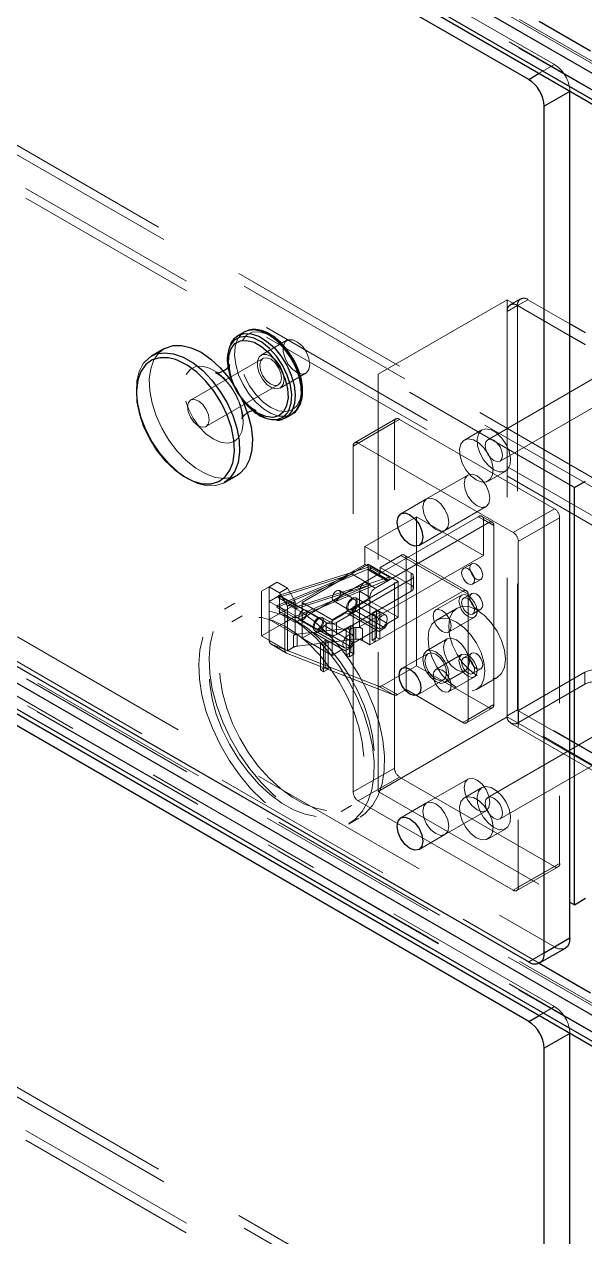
# Model space of a CAD drawing. Header units: millimetres. Extents: x 108 to 5832, y 144 to 4056.
# Drawn here: x 4961 to 5037.8, y 2734.7 to 2900.8 of the extents above; entities that cross this region are included whole.
import ezdxf

# ---------------------------------------------------------------- set-up
doc = ezdxf.new("R2010")
doc.units = ezdxf.units.MM
doc.header["$LTSCALE"] = 20
doc.linetypes.add('HIDDEN', pattern=[1.905, 1.27, -0.635])

msp = doc.modelspace()

# ---------------------------------------------------------------- linework, layer by layer
at = {"color": 7, "linetype": 'Continuous', "lineweight": 25}
for p, q in [((4300.95, 3320.01), (5213.12, 2793.43)), ((4300.95, 3316.42), (5213.12, 2789.83)), ((4301.33, 3315.59), (5213.5, 2789.01)), ((4300.95, 3190.99), (5213.12, 2664.41)), ((4300.95, 3187.4), (5213.12, 2660.82)), ((4301.33, 3186.58), (5213.5, 2659.99)), ((5030.09, 2893.21), (4857.55, 2992.81)), ((5035.74, 2891.58), (5032.21, 2889.54)), ((5035.74, 2775.63), (5035.74, 2891.58)), ((5032.21, 2773.59), (5032.21, 2889.54)), ((4857.55, 2871.96), (5030.09, 2772.36)), ((5030.09, 2764.2), (4857.55, 2863.8)), ((5037.87, 2858.5), (5035.74, 2859.73)), ((4991.13, 2858.62), (4990.27, 2858.13)), ((5037.87, 2856.87), (5035.74, 2858.09)), ((4980.19, 2856.35), (4978.42, 2855.32)), ((4996.77, 2846.87), (4996.59, 2846.78)), ((4996.77, 2846.87), (4997.63, 2847.36)), ((4988.42, 2838), (4990.19, 2839.02)), ((5036.35, 2837.34), (5037.87, 2838.21)), ((5036.35, 2837.34), (5035.74, 2837.68)), ((5036.35, 2780.18), (5036.35, 2837.34)), ((5035.74, 2780.53), (5036.35, 2780.18)), ((5036.35, 2780.18), (5037.87, 2781.06)), ((5032.21, 2773.59), (5035.74, 2775.63)), ((5031.59, 2772.21), (5035.12, 2774.25)), ((5035.74, 2762.56), (5032.21, 2760.52)), ((5035.74, 2646.61), (5035.74, 2762.56)), ((5032.21, 2644.57), (5032.21, 2760.52))]:
    msp.add_line(p, q, dxfattribs=at)
at = {"color": 1, "linetype": 'HIDDEN', "lineweight": 18}
for p, q in [((5214.25, 2794.08), (4302.79, 3320.25)), ((4302.93, 3320.5), (5214.4, 2794.32)), ((4302.79, 3316.66), (5214.25, 2790.49)), ((4302.83, 3316.57), (5214.3, 2790.39)), ((5214.4, 2790.4), (4302.93, 3316.58)), ((5214.4, 2789.1), (4302.23, 3315.68)), ((4363.46, 3228.55), (5280.16, 2699.35)), ((4364.17, 3226.84), (5280.16, 2698.05)), ((5280.16, 2692.82), (4363.46, 3222.02)), ((5280.16, 2694.13), (4364.17, 3222.92)), ((5214.25, 2665.06), (4302.79, 3191.24)), ((4302.93, 3191.48), (5214.4, 2665.31)), ((4302.79, 3187.65), (5214.25, 2661.47)), ((4302.83, 3187.56), (5214.3, 2661.38)), ((5214.4, 2661.39), (4302.93, 3187.57)), ((5214.4, 2660.08), (4302.23, 3186.67)), ((4363.46, 3099.54), (5280.16, 2570.34)), ((4364.17, 3097.82), (5280.16, 2569.03)), ((5280.16, 2565.11), (4364.17, 3093.9)), ((5280.16, 2563.81), (4363.46, 3093)), ((5033.62, 2895.25), (4861.09, 2994.85)), ((5031.54, 2894.05), (5033.62, 2895.25)), ((4856.11, 2873.45), (5031.53, 2772.18)), ((4861.09, 2874), (5033.62, 2774.4)), ((5033.62, 2766.24), (4861.09, 2865.84)), ((5009.48, 2852.85), (5027.15, 2863.05)), ((5035.74, 2858.09), (5027.15, 2863.05)), ((5027.15, 2863.05), (5027.15, 2805.9)), ((5028.98, 2863.15), (5027.57, 2862.34)), ((5029.98, 2863.05), (5028.57, 2862.24)), ((5035.74, 2859.73), (5029.98, 2863.05)), ((5027.15, 2861.42), (5028.57, 2862.24)), ((5027.15, 2861.42), (5027.15, 2806.06)), ((5035.74, 2858.09), (5028.57, 2862.24)), ((5028.57, 2862.24), (5028.57, 2806.88)), ((4996.97, 2857.49), (4993.43, 2855.45)), ((4993.68, 2855.01), (4983.78, 2849.3)), ((4985.88, 2845.66), (4995.78, 2851.38)), ((4996.03, 2850.94), (4999.57, 2852.99)), ((5009.48, 2852.85), (5009.48, 2795.69)), ((5035.74, 2837.68), (5009.48, 2852.85)), ((5039.74, 2852.69), (5024.47, 2843.87)), ((5026.16, 2840.93), (5041.44, 2849.74)), ((5011.91, 2846.71), (5006.25, 2843.45)), ((5012.41, 2846.66), (5006.75, 2843.4)), ((5012.41, 2846.66), (5033.62, 2834.42)), ((5006.05, 2842.99), (5011.7, 2846.26)), ((5011.7, 2798.9), (5011.7, 2846.26)), ((5023.69, 2845.21), (5021.29, 2843.82)), ((5006.75, 2843.4), (5027.97, 2831.15)), ((5006.05, 2795.63), (5006.05, 2842.99)), ((5021.77, 2839.03), (5016.11, 2835.77)), ((5024.54, 2838.2), (5026.94, 2839.58)), ((5016.11, 2835.77), (5012.57, 2833.72)), ((5014.71, 2833.32), (5007.64, 2829.24)), ((5023.19, 2833.32), (5007.64, 2824.34)), ((5014.71, 2833.32), (5023.9, 2828.02)), ((5014.71, 2833.32), (5014.71, 2812.91)), ((5018.61, 2831.44), (5024.27, 2834.7)), ((5024.61, 2832.51), (5023.19, 2833.32)), ((5025.11, 2832.56), (5023.69, 2833.37)), ((5027.97, 2831.15), (5033.62, 2834.42)), ((5034.33, 2833.19), (5028.67, 2829.93)), ((5034.33, 2833.19), (5034.33, 2785.83)), ((5009.05, 2823.53), (5024.61, 2832.51)), ((5015.07, 2829.39), (5018.61, 2831.44)), ((5023.9, 2832.92), (5025.32, 2832.1)), ((5023.9, 2828.02), (5023.9, 2832.92)), ((5025.32, 2832.1), (5025.32, 2807.6)), ((5028.67, 2829.93), (5028.67, 2782.57)), ((5014, 2825.57), (5007.64, 2829.24)), ((5007.64, 2826.79), (5007.64, 2829.24)), ((4995.83, 2822.51), (5008.42, 2826.51)), ((5007.64, 2826.79), (4995.97, 2820.06)), ((4999.05, 2821.59), (5008.1, 2826.81)), ((5023.9, 2828.02), (5006.93, 2818.22)), ((5009.76, 2825.57), (5007.64, 2826.79)), ((5008.1, 2826.81), (5012.2, 2824.45)), ((5008.1, 2826.81), (5008.1, 2821.91)), ((5008.42, 2826.51), (5010.96, 2825.04)), ((5008.42, 2826.51), (5008.42, 2826.1)), ((5012.59, 2828.02), (5009.76, 2826.38)), ((5012.59, 2828.02), (5021.07, 2823.12)), ((5021.57, 2823.17), (5013.09, 2828.07)), ((5013.29, 2809.64), (5013.29, 2827.61)), ((5021.78, 2822.71), (5013.29, 2827.61)), ((5022.29, 2826.89), (5021.15, 2826.24)), ((5008.2, 2826.17), (4995.61, 2820.91)), ((4995.64, 2821.17), (5005.9, 2825.46)), ((5005.9, 2825.46), (4995.78, 2822.24)), ((5009.76, 2825.57), (4998.09, 2818.83)), ((4998.37, 2821.04), (5010.96, 2825.04)), ((5008.44, 2823.99), (5005.9, 2825.46)), ((5008.2, 2825.98), (5008.2, 2826.17)), ((5008.2, 2826.17), (5010.75, 2824.7)), ((5008.42, 2826.1), (5008.2, 2825.98)), ((5008.2, 2825.98), (5010.75, 2824.51)), ((5008.42, 2826.1), (5010.96, 2824.63)), ((5009.76, 2825.57), (5009.76, 2826.38)), ((5014, 2823.93), (5009.76, 2826.38)), ((5010.96, 2825.04), (5010.96, 2824.63)), ((5014, 2823.93), (5014, 2825.57)), ((5014.29, 2823.53), (5014.29, 2825.16)), ((4994.56, 2823.73), (4993.5, 2823.12)), ((4993.5, 2823.12), (4994.56, 2823.73)), ((4993.5, 2823.12), (4993.5, 2817)), ((4995.62, 2824.34), (4994.56, 2823.73)), ((4994.56, 2823.73), (4995.62, 2824.34)), ((4994.56, 2823.73), (4995.97, 2822.92)), ((4994.56, 2823.73), (4994.56, 2819.24)), ((4997.03, 2823.53), (4995.62, 2824.34)), ((4995.97, 2822.92), (4997.03, 2823.53)), ((4997.03, 2823.53), (4998.09, 2821.69)), ((5010.75, 2824.7), (4998.15, 2819.44)), ((4998.18, 2819.7), (5008.44, 2823.99)), ((5008.44, 2823.99), (4998.33, 2820.77)), ((5003.15, 2819.22), (5012.2, 2824.45)), ((5003.75, 2818.83), (5014, 2824.75)), ((5003.75, 2817.2), (5014, 2823.12)), ((5006.27, 2821.97), (5004.15, 2823.2)), ((5008.34, 2822.3), (5006.93, 2823.12)), ((5006.93, 2818.22), (5006.93, 2823.12)), ((5007.64, 2824.34), (5009.05, 2823.53)), ((5021.07, 2823.12), (5008.34, 2815.77)), ((5010.75, 2824.51), (5010.75, 2824.7)), ((5010.96, 2824.63), (5010.75, 2824.51)), ((5012.2, 2824.45), (5012.2, 2819.55)), ((5014, 2824.75), (5014, 2823.12)), ((5022.4, 2824.08), (5023.54, 2824.73)), ((4989.82, 2821.48), (4988.41, 2820.66)), ((4995.97, 2822.51), (4994.56, 2821.69)), ((4996.68, 2820.47), (4994.56, 2821.69)), ((4995.78, 2822.24), (4995.83, 2822.51)), ((4995.78, 2822.24), (4998.33, 2820.77)), ((4995.83, 2822.51), (4998.37, 2821.04)), ((4997.03, 2821.08), (4995.97, 2822.92)), ((4995.97, 2822.51), (5002.33, 2818.83)), ((4995.97, 2820.06), (4995.97, 2822.51)), ((4998.09, 2821.69), (4997.03, 2821.08)), ((4998.09, 2821.69), (4998.09, 2817.2)), ((4999.05, 2821.59), (5003.15, 2819.22)), ((4999.05, 2816.69), (4999.05, 2821.59)), ((5003.35, 2821.81), (5005.47, 2820.59)), ((5010.5, 2819.82), (5006.39, 2822.19)), ((5008.1, 2821.91), (5006.65, 2821.08)), ((5008.1, 2821.91), (5012.2, 2819.55)), ((5008.34, 2815.77), (5008.34, 2822.3)), ((5020.9, 2822.59), (5017.37, 2820.55)), ((5022.29, 2822.81), (5021.15, 2822.16)), ((5021.78, 2805.56), (5021.78, 2822.71)), ((4994.56, 2819.24), (4996.68, 2820.47)), ((4995.61, 2820.91), (4995.64, 2821.17)), ((4995.61, 2820.91), (4998.15, 2819.44)), ((4995.64, 2821.17), (4998.18, 2819.7)), ((4995.97, 2820.06), (4998.09, 2818.83)), ((4996.68, 2820.47), (4996.68, 2818.83)), ((4997.03, 2821.08), (4997.03, 2814.95)), ((4998.33, 2820.77), (4998.37, 2821.04)), ((5001.67, 2819.32), (4999.55, 2820.54)), ((5005.09, 2820.18), (5002.05, 2818.42)), ((5009.19, 2817.81), (5005.09, 2820.18)), ((5005.45, 2819.97), (5005.09, 2820.18)), ((5005.34, 2820.37), (5009.45, 2818)), ((5006.29, 2820.46), (5005.45, 2819.97)), ((5009.55, 2817.61), (5005.45, 2819.97)), ((5006.65, 2821.08), (5006.29, 2820.46)), ((5010.4, 2818.1), (5006.29, 2820.46)), ((5010.75, 2818.71), (5006.65, 2821.08)), ((5008.63, 2820.1), (5009.26, 2820.46)), ((5008.63, 2816.42), (5008.63, 2820.1)), ((5008.63, 2820.1), (5009.05, 2819.85)), ((5009.05, 2819.85), (5009.69, 2820.22)), ((5009.05, 2816.18), (5009.05, 2819.85)), ((5009.26, 2820.46), (5009.26, 2816.79)), ((5009.26, 2820.46), (5009.69, 2820.22)), ((5009.69, 2820.22), (5009.69, 2816.55)), ((5020.27, 2820.81), (5017.44, 2819.17)), ((5022.4, 2819.99), (5023.54, 2820.65)), ((4990.82, 2819.75), (4989.41, 2818.93)), ((4996.68, 2818.83), (4993.5, 2817)), ((4998.09, 2817.2), (4994.56, 2819.24)), ((4994.56, 2819.24), (4994.56, 2816.35)), ((4998.09, 2819.65), (4996.68, 2818.83)), ((4996.68, 2815.13), (4996.68, 2818.83)), ((4998.09, 2819.65), (5002.33, 2817.2)), ((4998.15, 2819.44), (4998.18, 2819.7)), ((4998.39, 2817.23), (5006.41, 2818.16)), ((4998.75, 2819.16), (5000.87, 2817.93)), ((5002.05, 2818.42), (5001.7, 2817.81)), ((5005.9, 2817.17), (5001.8, 2819.54)), ((5006.15, 2816.06), (5002.05, 2818.42)), ((5002.33, 2818.83), (5002.33, 2817.2)), ((5003.15, 2814.32), (5003.15, 2819.22)), ((5003.75, 2817.2), (5003.75, 2818.83)), ((5005.09, 2818.06), (5005.73, 2818.42)), ((5005.52, 2817.81), (5006.15, 2818.18)), ((5005.73, 2818.42), (5005.73, 2814.75)), ((5005.73, 2818.42), (5006.15, 2818.18)), ((5006.15, 2818.18), (5006.15, 2814.5)), ((5006.41, 2816.53), (5006.41, 2818.16)), ((5006.93, 2818.22), (5007.31, 2818)), ((5010.75, 2818.71), (5010.4, 2818.1)), ((5012.2, 2819.55), (5010.75, 2818.71)), ((5019.12, 2817.52), (5022.65, 2819.56)), ((4993.5, 2817), (4997.03, 2814.95)), ((4997.88, 2817.08), (4998.09, 2817.2)), ((4997.88, 2815.44), (4997.88, 2817.08)), ((4998.39, 2817.23), (4998.39, 2815.6)), ((5006.41, 2816.53), (4998.39, 2815.6)), ((5000.5, 2817.53), (4999.05, 2816.69)), ((4999.05, 2816.69), (5003.15, 2814.32)), ((5004.6, 2815.16), (5000.5, 2817.53)), ((5000.85, 2817.32), (5000.5, 2817.53)), ((5000.75, 2817.72), (5004.85, 2815.35)), ((5001.7, 2817.81), (5000.85, 2817.32)), ((5004.95, 2814.95), (5000.85, 2817.32)), ((5005.8, 2815.44), (5001.7, 2817.81)), ((5005.09, 2814.38), (5005.09, 2818.06)), ((5005.09, 2818.06), (5005.52, 2817.81)), ((5005.52, 2814.14), (5005.52, 2817.81)), ((5009.19, 2817.81), (5006.15, 2816.06)), ((5007.31, 2818), (5007.31, 2816.37)), ((5009.26, 2816.79), (5008.63, 2816.42)), ((5009.69, 2816.55), (5009.05, 2816.18)), ((5009.55, 2817.61), (5009.19, 2817.81)), ((5009.26, 2816.79), (5009.69, 2816.55)), ((5010.4, 2818.1), (5009.55, 2817.61)), ((5018.94, 2816.58), (5016.11, 2814.94)), ((4994.56, 2816.35), (4996.68, 2815.13)), ((4994.76, 2815.9), (4996.88, 2814.67)), ((4996.93, 2814.65), (4994.81, 2815.88)), ((5009.53, 2810.11), (4994.81, 2815.88)), ((4997.88, 2815.44), (4997.03, 2814.95)), ((5001.56, 2816.01), (5002.19, 2816.38)), ((5001.56, 2812.34), (5001.56, 2816.01)), ((5001.56, 2816.01), (5001.98, 2815.77)), ((5001.98, 2815.77), (5002.62, 2816.14)), ((5001.98, 2812.1), (5001.98, 2815.77)), ((5002.19, 2816.38), (5002.19, 2812.71)), ((5002.19, 2816.38), (5002.62, 2816.14)), ((5002.62, 2816.14), (5002.62, 2812.46)), ((5004.6, 2815.16), (5003.15, 2814.32)), ((5004.95, 2814.95), (5004.6, 2815.16)), ((5005.8, 2815.44), (5004.95, 2814.95)), ((5006.15, 2816.06), (5005.8, 2815.44)), ((5008.34, 2815.77), (5007.31, 2816.37)), ((5008.63, 2816.42), (5009.05, 2816.18)), ((5011.65, 2808.89), (4996.93, 2814.65)), ((5005.73, 2814.75), (5005.09, 2814.38)), ((5005.09, 2814.38), (5005.52, 2814.14)), ((5006.15, 2814.5), (5005.52, 2814.14)), ((5005.73, 2814.75), (5006.15, 2814.5)), ((5016.31, 2814.6), (5012.77, 2812.56)), ((5020.9, 2814.43), (5017.37, 2812.39)), ((5022.29, 2814.65), (5021.15, 2813.99)), ((5002.19, 2812.71), (5001.56, 2812.34)), ((5001.56, 2812.34), (5001.98, 2812.1)), ((5002.62, 2812.46), (5001.98, 2812.1)), ((5002.19, 2812.71), (5002.62, 2812.46)), ((5014.71, 2812.91), (5009.98, 2810.18)), ((5014.71, 2812.91), (5024.61, 2807.2)), ((5018.61, 2810.61), (5021.44, 2812.25)), ((5022.4, 2811.83), (5023.54, 2812.48)), ((5028.71, 2806.79), (5037.76, 2812.02)), ((5037.76, 2812.02), (5037.76, 2810.39)), ((5009.53, 2810.11), (5011.65, 2808.89)), ((5012.1, 2808.96), (5009.98, 2810.18)), ((5014.87, 2808.92), (5018.41, 2810.96)), ((5019.12, 2809.35), (5022.65, 2811.4)), ((5022.94, 2809.65), (5025.77, 2811.28)), ((5028.71, 2805.16), (5037.76, 2810.39)), ((5012.1, 2808.96), (5013.29, 2809.64)), ((5013.29, 2809.64), (5021.07, 2805.15)), ((5024.61, 2807.2), (5021.07, 2805.15)), ((5021.57, 2805.1), (5025.11, 2807.15)), ((5021.78, 2805.56), (5025.32, 2807.6)), ((5028.57, 2806.88), (5027.15, 2806.06)), ((5055.44, 2791.36), (5028.57, 2806.88)), ((5028.61, 2806.78), (5055.48, 2791.27)), ((5055.58, 2791.28), (5028.71, 2806.79)), ((5028.71, 2805.16), (5028.71, 2806.79)), ((5009.48, 2795.69), (5027.15, 2805.9)), ((5054.02, 2790.55), (5027.15, 2806.06)), ((5027.15, 2805.9), (5054.02, 2790.38)), ((5027.61, 2805.05), (5054.48, 2789.54)), ((5055.58, 2789.65), (5028.71, 2805.16)), ((5039.74, 2803.69), (5024.47, 2794.88)), ((5026.16, 2791.93), (5041.44, 2800.75)), ((5011.7, 2798.9), (5006.05, 2795.63)), ((5006.75, 2794.41), (5012.41, 2797.67)), ((5033.62, 2785.42), (5012.41, 2797.67)), ((5021.77, 2797.39), (5016.11, 2794.12)), ((5009.48, 2795.69), (5035.74, 2780.53)), ((5023.69, 2796.22), (5021.29, 2794.83)), ((5004.41, 2792.95), (5005.82, 2793.77)), ((5027.97, 2782.16), (5006.75, 2794.41)), ((5016.11, 2794.12), (5012.57, 2792.08)), ((5005.41, 2791.22), (5006.82, 2792.03)), ((5018.61, 2789.79), (5024.27, 2793.06)), ((5024.54, 2789.2), (5026.94, 2790.59)), ((5015.07, 2787.75), (5018.61, 2789.79)), ((5033.62, 2785.42), (5027.97, 2782.16)), ((5028.47, 2782.11), (5034.12, 2785.38)), ((5028.67, 2782.57), (5034.33, 2785.83)), ((5033.62, 2774.4), (5030.09, 2772.36)), ((5031.54, 2765.03), (5033.62, 2766.24))]:
    msp.add_line(p, q, dxfattribs=at)
at = {"color": 8, "linetype": 'Continuous', "lineweight": 25}
for p, q in [((5031.53, 2901.2), (5038.55, 2897.15)), ((5030.09, 2893.21), (5031.54, 2894.05)), ((4989.17, 2839.7), (4989.55, 2840.68)), ((5031.53, 2772.18), (5038.55, 2768.13)), ((5030.09, 2764.2), (5031.54, 2765.03))]:
    msp.add_line(p, q, dxfattribs=at)
at = {"color": 8, "linetype": 'Continuous', "lineweight": 25, "flags": 128}
for points in [[(4997.23, 2847.87), (4997.56, 2848.86), (4997.63, 2850.04), (4997.45, 2851.36), (4997.02, 2852.73), (4996.37, 2854.08), (4995.53, 2855.33), (4994.56, 2856.4), (4993.52, 2857.24), (4992.45, 2857.79), (4991.43, 2858.02), (4990.52, 2857.92), (4989.76, 2857.49), (4989.2, 2856.77), (4989.17, 2856.7)], [(4990.27, 2858.13), (4991.09, 2858.4), (4992.05, 2858.37), (4993.1, 2858.03), (4994.16, 2857.38), (4995.2, 2856.48), (4996.14, 2855.35), (4996.94, 2854.08), (4997.56, 2852.71), (4997.96, 2851.34), (4998.12, 2850.03), (4998.03, 2848.85), (4997.7, 2847.87)], [(4997.7, 2847.41), (4998.3, 2847.97), (4998.75, 2848.83), (4998.96, 2849.91), (4998.92, 2851.17), (4998.64, 2852.52), (4998.13, 2853.9), (4997.41, 2855.22), (4996.54, 2856.43), (4995.54, 2857.45), (4994.49, 2858.24), (4993.42, 2858.73), (4992.41, 2858.92), (4991.51, 2858.79), (4991.13, 2858.62)], [(4989.31, 2856.33), (4989.85, 2857.03), (4990.59, 2857.42), (4991.49, 2857.48), (4992.48, 2857.22), (4993.5, 2856.63), (4994.5, 2855.77), (4995.41, 2854.69), (4996.16, 2853.45), (4996.72, 2852.14), (4997.04, 2850.82), (4997.12, 2849.6), (4996.93, 2848.54), (4996.51, 2847.71), (4995.86, 2847.16), (4995.03, 2846.93), (4994.08, 2847.03), (4993.07, 2847.46), (4992.67, 2847.71)], [(4981.71, 2854.84), (4980.73, 2855.08), (4979.55, 2855.1), (4978.5, 2854.79), (4977.63, 2854.15), (4976.96, 2853.22), (4976.53, 2852.03), (4976.35, 2850.63), (4976.43, 2849.07), (4976.77, 2847.4), (4977.34, 2845.7), (4978.14, 2844.03), (4979.12, 2842.45), (4980.26, 2841.03), (4981.51, 2839.82), (4982.81, 2838.86), (4984.13, 2838.19), (4985.4, 2837.84), (4986.58, 2837.82), (4987.63, 2838.14), (4988.51, 2838.77), (4989.17, 2839.7)], [(4997.7, 2847.87), (4997.14, 2847.14), (4996.77, 2846.87)]]:
    msp.add_lwpolyline(points, dxfattribs=at)
at = {"color": 7, "linetype": 'Continuous', "lineweight": 25, "flags": 128}
for points in [[(4989.98, 2857.93), (4990.25, 2858.12), (4990.27, 2858.13)], [(4980.19, 2856.35), (4980.32, 2856.42), (4981.38, 2856.76), (4982.57, 2856.78), (4983.86, 2856.47), (4985.2, 2855.84), (4986.54, 2854.92), (4987.83, 2853.73), (4989.02, 2852.33), (4990.08, 2850.76), (4990.96, 2849.08), (4991.63, 2847.34), (4992.06, 2845.62), (4992.25, 2843.98), (4992.18, 2842.47), (4991.86, 2841.14), (4991.3, 2840.06), (4990.52, 2839.25), (4990.19, 2839.02)], [(4978.42, 2855.32), (4979.06, 2855.61), (4980.19, 2855.79), (4981.44, 2855.65), (4982.76, 2855.17), (4984.11, 2854.39), (4985.43, 2853.34), (4986.67, 2852.04), (4987.8, 2850.54), (4988.77, 2848.91), (4989.55, 2847.19), (4990.11, 2845.46), (4990.42, 2843.77), (4990.48, 2842.18), (4990.29, 2840.76), (4989.84, 2839.55)], [(4989.55, 2840.68), (4989.6, 2840.89), (4989.78, 2842.29), (4989.7, 2843.85), (4989.36, 2845.52), (4988.79, 2847.22), (4987.99, 2848.89), (4987.01, 2850.47), (4985.87, 2851.89), (4984.62, 2853.11), (4983.32, 2854.06), (4982.01, 2854.73), (4981.71, 2854.84)], [(4997.63, 2847.36), (4997.65, 2847.37), (4997.7, 2847.41)], [(4989.84, 2839.55), (4989.17, 2838.59), (4988.42, 2838)], [(5012.06, 2832.58), (5012.19, 2833.28), (5012.57, 2833.72), (5013.15, 2833.84), (5013.82, 2833.6), (5014.5, 2833.05), (5015.07, 2832.28), (5015.46, 2831.4), (5015.59, 2830.54), (5015.46, 2829.84), (5015.07, 2829.39), (5014.5, 2829.28), (5013.82, 2829.52), (5013.15, 2830.06), (5012.57, 2830.84), (5012.19, 2831.72), (5012.06, 2832.58)], [(5012.34, 2811.59), (5012.45, 2812.19), (5012.77, 2812.56), (5013.26, 2812.65), (5013.82, 2812.45), (5014.39, 2811.99), (5014.87, 2811.34), (5015.2, 2810.6), (5015.31, 2809.88), (5015.2, 2809.29), (5014.87, 2808.92), (5014.39, 2808.83), (5013.82, 2809.02), (5013.26, 2809.48), (5012.77, 2810.13), (5012.45, 2810.87), (5012.34, 2811.59)], [(5012.06, 2790.94), (5012.19, 2791.64), (5012.57, 2792.08), (5013.15, 2792.19), (5013.82, 2791.96), (5014.5, 2791.41), (5015.07, 2790.64), (5015.46, 2789.75), (5015.59, 2788.9), (5015.46, 2788.19), (5015.07, 2787.75), (5014.5, 2787.64), (5013.82, 2787.87), (5013.15, 2788.42), (5012.57, 2789.19), (5012.19, 2790.08), (5012.06, 2790.94)], [(5035.74, 2775.63), (5035.7, 2775.17), (5035.58, 2774.78), (5035.39, 2774.47), (5035.12, 2774.25), (5035.12, 2774.25)]]:
    msp.add_lwpolyline(points, dxfattribs=at)
at = {"color": 1, "linetype": 'HIDDEN', "lineweight": 18, "flags": 128}
for points in [[(4991.13, 2858.62), (4990.76, 2858.35), (4990.2, 2857.62)], [(4990.88, 2857.47), (4991.44, 2858.19), (4992.21, 2858.59), (4993.13, 2858.66), (4994.16, 2858.38), (4995.23, 2857.78), (4996.26, 2856.89), (4997.19, 2855.76), (4997.98, 2854.48), (4998.55, 2853.12), (4998.89, 2851.76), (4998.97, 2850.49), (4998.78, 2849.39), (4998.34, 2848.53), (4997.67, 2847.96), (4996.81, 2847.72), (4995.83, 2847.83), (4994.77, 2848.27), (4993.72, 2849.03), (4992.72, 2850.04), (4991.86, 2851.25), (4991.17, 2852.59), (4990.71, 2853.96), (4990.5, 2855.29), (4990.56, 2856.48), (4990.88, 2857.47)], [(4978.76, 2854.8), (4979.44, 2855.76), (4980.19, 2856.35)], [(4990.2, 2857.62), (4989.87, 2856.64), (4989.79, 2855.46), (4989.95, 2854.15), (4990.35, 2852.77), (4990.96, 2851.41), (4991.76, 2850.14), (4992.71, 2849.01), (4993.74, 2848.11), (4994.81, 2847.46), (4995.85, 2847.11), (4996.81, 2847.08), (4997.63, 2847.36)], [(5000.11, 2854.18), (4999.98, 2855.01), (4999.63, 2855.88), (4999.09, 2856.66), (4998.44, 2857.25), (4997.77, 2857.57), (4997.16, 2857.57), (4996.71, 2857.26), (4996.46, 2856.67), (4996.46, 2855.89), (4996.71, 2855.02), (4997.16, 2854.18), (4997.77, 2853.49), (4998.44, 2853.02), (4999.09, 2852.86), (4999.63, 2853.02), (4999.98, 2853.48), (5000.11, 2854.18)], [(4988.42, 2838), (4988.29, 2837.93), (4987.23, 2837.59), (4986.03, 2837.57), (4984.74, 2837.88), (4983.4, 2838.51), (4982.07, 2839.43), (4980.78, 2840.62), (4979.58, 2842.02), (4978.53, 2843.59), (4977.65, 2845.27), (4976.98, 2847.01), (4976.54, 2848.73), (4976.36, 2850.37), (4976.42, 2851.88), (4976.74, 2853.21), (4977.3, 2854.29), (4978.09, 2855.1), (4978.42, 2855.32)], [(4990.19, 2839.02), (4989.55, 2838.74), (4988.41, 2838.56), (4987.16, 2838.7), (4985.84, 2839.18), (4984.5, 2839.96), (4983.18, 2841.01), (4981.93, 2842.31), (4980.8, 2843.81), (4979.83, 2845.44), (4979.06, 2847.16), (4978.5, 2848.89), (4978.19, 2850.58), (4978.12, 2852.17), (4978.32, 2853.59), (4978.76, 2854.8)], [(4996.57, 2852.13), (4996.45, 2852.97), (4996.09, 2853.84), (4995.55, 2854.62), (4994.9, 2855.21), (4994.23, 2855.53), (4993.62, 2855.53), (4993.17, 2855.22), (4992.93, 2854.63), (4992.93, 2853.85), (4993.17, 2852.98), (4993.62, 2852.14), (4994.23, 2851.44), (4994.9, 2850.98), (4995.55, 2850.82), (4996.09, 2850.98), (4996.45, 2851.44), (4996.57, 2852.13)], [(4993.38, 2854.69), (4993.72, 2855.04), (4994.22, 2855.1), (4994.79, 2854.88), (4995.35, 2854.4), (4995.82, 2853.73), (4996.13, 2852.99), (4996.22, 2852.27), (4996.08, 2851.7), (4995.74, 2851.36), (4995.25, 2851.29), (4994.68, 2851.51), (4994.11, 2852), (4993.64, 2852.66), (4993.34, 2853.4), (4993.25, 2854.12), (4993.38, 2854.69)], [(4983.18, 2852.8), (4983.73, 2853.49), (4984.47, 2853.88), (4985.36, 2853.95), (4986.35, 2853.68), (4987.38, 2853.1), (4988.38, 2852.24), (4989.28, 2851.16), (4990.04, 2849.92), (4990.59, 2848.6), (4990.92, 2847.29), (4990.99, 2846.06), (4990.81, 2845), (4990.38, 2844.17), (4989.74, 2843.63), (4988.91, 2843.4), (4987.96, 2843.5), (4986.94, 2843.93), (4985.92, 2844.65), (4984.97, 2845.63), (4984.13, 2846.8), (4983.47, 2848.09), (4983.02, 2849.42), (4982.82, 2850.69), (4982.88, 2851.85), (4983.18, 2852.8)], [(4989.21, 2852.7), (4989.15, 2852.95), (4988.96, 2854.01)], [(4983.48, 2848.98), (4983.82, 2849.32), (4984.32, 2849.39), (4984.89, 2849.16), (4985.45, 2848.68), (4985.92, 2848.02), (4986.23, 2847.27), (4986.32, 2846.56), (4986.18, 2845.99), (4985.84, 2845.64), (4985.35, 2845.58), (4984.78, 2845.8), (4984.21, 2846.28), (4983.74, 2846.94), (4983.44, 2847.69), (4983.35, 2848.4), (4983.48, 2848.98)], [(4992.67, 2847.71), (4992.05, 2848.19), (4991.79, 2848.42)], [(5025.32, 2839.74), (5026.06, 2839.46), (5026.73, 2839.49), (5027.24, 2839.84), (5027.54, 2840.46), (5027.61, 2841.29), (5027.42, 2842.25), (5027.01, 2843.22), (5026.41, 2844.1), (5025.69, 2844.8), (5024.94, 2845.23), (5024.22, 2845.36), (5023.62, 2845.17), (5023.21, 2844.68), (5023.02, 2843.94), (5023.09, 2843.03), (5023.39, 2842.06), (5023.9, 2841.12), (5024.57, 2840.32), (5025.32, 2839.74)], [(5022.91, 2838.36), (5023.66, 2838.07), (5024.32, 2838.1), (5024.83, 2838.45), (5025.14, 2839.07), (5025.2, 2839.91), (5025.02, 2840.86), (5024.6, 2841.83), (5024, 2842.71), (5023.29, 2843.41), (5022.53, 2843.85), (5021.82, 2843.98), (5021.22, 2843.78), (5020.81, 2843.29), (5020.62, 2842.55), (5020.68, 2841.64), (5020.99, 2840.67), (5021.5, 2839.73), (5022.16, 2838.93), (5022.91, 2838.36)], [(5025.32, 2841.01), (5025.78, 2840.85), (5026.16, 2840.93), (5026.43, 2841.23), (5026.52, 2841.7), (5026.43, 2842.29), (5026.16, 2842.89), (5025.78, 2843.41), (5025.32, 2843.79), (5024.85, 2843.95), (5024.47, 2843.87), (5024.2, 2843.57), (5024.11, 2843.09), (5024.2, 2842.51), (5024.47, 2841.91), (5024.85, 2841.38), (5025.32, 2841.01)], [(5023.02, 2834.82), (5022.34, 2835.37), (5021.77, 2836.14), (5021.38, 2837.03), (5021.25, 2837.89), (5021.38, 2838.59), (5021.77, 2839.03), (5022.34, 2839.14), (5023.02, 2838.91), (5023.69, 2838.36), (5024.27, 2837.59), (5024.65, 2836.7), (5024.78, 2835.85), (5024.65, 2835.14), (5024.27, 2834.7), (5023.69, 2834.59), (5023.02, 2834.82)], [(5017.36, 2831.56), (5016.68, 2832.1), (5016.11, 2832.88), (5015.73, 2833.76), (5015.59, 2834.62), (5015.73, 2835.32), (5016.11, 2835.77), (5016.68, 2835.88), (5017.36, 2835.64), (5018.04, 2835.1), (5018.61, 2834.32), (5018.99, 2833.44), (5019.13, 2832.58), (5018.99, 2831.88), (5018.61, 2831.44), (5018.04, 2831.32), (5017.36, 2831.56)], [(5015.59, 2834.62), (5015.73, 2835.32), (5016.11, 2835.77), (5016.68, 2835.88), (5017.36, 2835.64), (5018.04, 2835.1), (5018.61, 2834.32), (5018.99, 2833.44), (5019.13, 2832.58), (5018.99, 2831.88), (5018.61, 2831.44), (5018.04, 2831.32), (5017.36, 2831.56), (5016.68, 2832.1), (5016.11, 2832.88), (5015.73, 2833.76), (5015.59, 2834.62)], [(5023.79, 2825.3), (5023.73, 2825.73), (5023.54, 2826.17), (5023.25, 2826.56), (5022.91, 2826.83), (5022.57, 2826.95), (5022.29, 2826.89), (5022.09, 2826.67), (5022.03, 2826.32), (5022.09, 2825.89), (5022.29, 2825.45), (5022.57, 2825.06), (5022.91, 2824.79), (5023.25, 2824.67), (5023.54, 2824.73), (5023.73, 2824.95), (5023.79, 2825.3)], [(5022.66, 2824.65), (5022.6, 2825.08), (5022.4, 2825.52), (5022.12, 2825.91), (5021.78, 2826.18), (5021.44, 2826.3), (5021.15, 2826.24), (5020.96, 2826.02), (5020.9, 2825.67), (5020.96, 2825.24), (5021.15, 2824.8), (5021.44, 2824.41), (5021.78, 2824.14), (5022.12, 2824.02), (5022.4, 2824.08), (5022.6, 2824.3), (5022.66, 2824.65)], [(5003.18, 2822.18), (5003.23, 2822.45), (5003.35, 2822.74), (5003.53, 2822.98), (5003.75, 2823.16), (5003.96, 2823.23), (5004.15, 2823.2), (5004.27, 2823.06), (5004.31, 2822.83), (5004.27, 2822.56), (5004.15, 2822.27), (5003.96, 2822.03), (5003.75, 2821.85), (5003.53, 2821.78), (5003.35, 2821.81), (5003.23, 2821.95), (5003.18, 2822.18)], [(5010.33, 2800.58), (5010.1, 2802.72), (5009.63, 2804.94), (5008.91, 2807.21), (5007.97, 2809.46), (5006.83, 2811.66), (5005.5, 2813.75), (5004.02, 2815.69), (5002.42, 2817.44), (5000.73, 2818.97), (4998.99, 2820.23), (4997.23, 2821.21), (4995.5, 2821.88), (4993.83, 2822.22), (4992.25, 2822.24), (4990.81, 2821.93), (4989.52, 2821.29), (4988.42, 2820.34), (4987.54, 2819.11), (4986.88, 2817.61), (4986.46, 2815.88), (4986.3, 2813.95), (4986.4, 2811.87), (4986.75, 2809.69), (4987.35, 2807.44), (4988.18, 2805.17), (4989.22, 2802.94), (4990.46, 2800.79), (4991.87, 2798.77), (4993.42, 2796.92), (4995.07, 2795.27), (4996.79, 2793.88), (4998.54, 2792.75), (5000.29, 2791.93), (5001.99, 2791.42), (5003.62, 2791.24), (5005.13, 2791.39), (5006.5, 2791.86), (5007.7, 2792.66), (5008.69, 2793.75), (5009.47, 2795.12), (5010.01, 2796.74), (5010.29, 2798.57), (5010.33, 2800.58)], [(5005.13, 2820.85), (5005.18, 2821.21), (5005.34, 2821.58), (5005.59, 2821.91), (5005.87, 2822.14), (5006.15, 2822.24), (5006.39, 2822.19), (5006.56, 2822), (5006.61, 2821.71), (5006.56, 2821.35), (5006.39, 2820.98), (5006.15, 2820.65), (5005.87, 2820.42), (5005.59, 2820.32), (5005.34, 2820.37), (5005.18, 2820.56), (5005.13, 2820.85)], [(5006.44, 2821.61), (5006.39, 2821.83), (5006.27, 2821.97), (5006.09, 2822.01), (5005.87, 2821.93), (5005.65, 2821.76), (5005.47, 2821.51), (5005.35, 2821.23), (5005.3, 2820.95), (5005.35, 2820.73), (5005.47, 2820.59), (5005.65, 2820.55), (5005.87, 2820.63), (5006.09, 2820.8), (5006.27, 2821.05), (5006.39, 2821.33), (5006.44, 2821.61)], [(5023.02, 2820.36), (5022.92, 2820.96), (5022.65, 2821.58), (5022.25, 2822.12), (5021.78, 2822.51), (5021.31, 2822.67), (5020.9, 2822.59), (5020.64, 2822.28), (5020.54, 2821.79), (5020.64, 2821.19), (5020.9, 2820.57), (5021.31, 2820.03), (5021.78, 2819.65), (5022.25, 2819.48), (5022.65, 2819.56), (5022.92, 2819.87), (5023.02, 2820.36)], [(5022.66, 2820.57), (5022.6, 2821), (5022.4, 2821.44), (5022.12, 2821.82), (5021.78, 2822.1), (5021.44, 2822.21), (5021.15, 2822.16), (5020.96, 2821.94), (5020.9, 2821.59), (5020.96, 2821.16), (5021.15, 2820.72), (5021.44, 2820.33), (5021.78, 2820.06), (5022.12, 2819.94), (5022.4, 2819.99), (5022.6, 2820.21), (5022.66, 2820.57)], [(5023.79, 2821.22), (5023.73, 2821.65), (5023.54, 2822.09), (5023.25, 2822.48), (5022.91, 2822.75), (5022.57, 2822.87), (5022.29, 2822.81), (5022.09, 2822.59), (5022.03, 2822.24), (5022.09, 2821.81), (5022.29, 2821.37), (5022.57, 2820.98), (5022.91, 2820.71), (5023.25, 2820.59), (5023.54, 2820.65), (5023.73, 2820.87), (5023.79, 2821.22)], [(5008.91, 2799.76), (5008.69, 2801.9), (5008.21, 2804.13), (5007.5, 2806.39), (5006.56, 2808.65), (5005.41, 2810.84), (5004.08, 2812.93), (5002.6, 2814.88), (5001, 2816.63), (4999.31, 2818.15), (4997.57, 2819.42), (4995.82, 2820.39), (4994.09, 2821.06), (4992.41, 2821.41), (4990.84, 2821.42), (4989.39, 2821.11), (4988.11, 2820.47), (4987.01, 2819.53), (4986.12, 2818.29), (4985.46, 2816.79), (4985.05, 2815.06), (4984.89, 2813.14), (4984.99, 2811.06), (4985.33, 2808.87), (4985.93, 2806.62), (4986.76, 2804.36), (4987.81, 2802.12), (4989.05, 2799.98), (4990.46, 2797.95), (4992, 2796.1), (4993.65, 2794.46), (4995.37, 2793.06), (4997.12, 2791.94), (4998.87, 2791.11), (5000.58, 2790.6), (5002.2, 2790.42), (5003.72, 2790.57), (5005.09, 2791.05), (5006.28, 2791.84), (5007.28, 2792.93), (5008.05, 2794.31), (5008.59, 2795.92), (5008.88, 2797.76), (5008.91, 2799.76)], [(5008.91, 2801.31), (5008.7, 2803.29), (5008.25, 2805.35), (5007.56, 2807.45), (5006.65, 2809.53), (5005.55, 2811.54), (5004.28, 2813.44), (5002.88, 2815.19), (5001.36, 2816.74), (4999.77, 2818.05), (4998.15, 2819.1), (4996.54, 2819.86), (4994.96, 2820.31), (4993.46, 2820.45), (4992.08, 2820.26), (4990.85, 2819.76), (4989.79, 2818.95), (4988.92, 2817.86), (4988.28, 2816.51), (4987.88, 2814.92), (4987.72, 2813.15), (4987.81, 2811.23), (4988.14, 2809.2), (4988.72, 2807.11), (4989.51, 2805.02), (4990.52, 2802.97), (4991.71, 2801), (4993.05, 2799.17), (4994.52, 2797.52), (4996.07, 2796.09), (4997.68, 2794.9), (4999.3, 2793.99), (5000.91, 2793.39), (5002.45, 2793.09), (5003.89, 2793.12), (5005.2, 2793.46), (5006.35, 2794.12), (5007.32, 2795.07), (5008.07, 2796.3), (5008.59, 2797.77), (5008.88, 2799.45), (5008.91, 2801.31)], [(4998.59, 2819.53), (4998.63, 2819.8), (4998.75, 2820.08), (4998.94, 2820.33), (4999.15, 2820.51), (4999.37, 2820.58), (4999.55, 2820.54), (4999.67, 2820.4), (4999.72, 2820.18), (4999.67, 2819.9), (4999.55, 2819.62), (4999.37, 2819.37), (4999.15, 2819.2), (4998.94, 2819.12), (4998.75, 2819.16), (4998.63, 2819.3), (4998.59, 2819.53)], [(5009.23, 2818.48), (5009.28, 2818.85), (5009.45, 2819.22), (5009.69, 2819.54), (5009.97, 2819.77), (5010.25, 2819.87), (5010.5, 2819.82), (5010.66, 2819.64), (5010.71, 2819.34), (5010.66, 2818.98), (5010.5, 2818.61), (5010.25, 2818.29), (5009.97, 2818.06), (5009.69, 2817.96), (5009.45, 2818), (5009.28, 2818.19), (5009.23, 2818.48)], [(5019.48, 2818.32), (5019.39, 2818.92), (5019.12, 2819.54), (5018.72, 2820.08), (5018.24, 2820.46), (5017.77, 2820.63), (5017.37, 2820.55), (5017.1, 2820.24), (5017.01, 2819.75), (5017.1, 2819.15), (5017.37, 2818.53), (5017.77, 2817.99), (5018.24, 2817.61), (5018.72, 2817.44), (5019.12, 2817.52), (5019.39, 2817.83), (5019.48, 2818.32)], [(5023.02, 2811.55), (5022.01, 2812.29), (5021.07, 2813.28), (5020.27, 2814.46), (5019.65, 2815.74), (5019.26, 2817.05), (5019.13, 2818.29), (5019.26, 2819.38), (5019.65, 2820.23), (5020.27, 2820.81), (5021.07, 2821.06), (5022.01, 2820.96), (5023.02, 2820.54), (5024.02, 2819.8), (5024.96, 2818.81), (5025.77, 2817.63), (5026.38, 2816.35), (5026.77, 2815.04), (5026.91, 2813.8), (5026.77, 2812.71), (5026.38, 2811.85), (5025.77, 2811.28), (5024.96, 2811.03), (5024.02, 2811.13), (5023.02, 2811.55)], [(5007.5, 2800.49), (5007.29, 2802.47), (5006.83, 2804.54), (5006.14, 2806.63), (5005.24, 2808.71), (5004.14, 2810.73), (5002.87, 2812.63), (5001.46, 2814.37), (4999.95, 2815.92), (4998.36, 2817.24), (4996.74, 2818.28), (4995.12, 2819.04), (4993.55, 2819.5), (4992.05, 2819.63), (4990.67, 2819.45), (4989.43, 2818.94), (4988.37, 2818.14), (4987.51, 2817.04), (4986.87, 2815.69), (4986.46, 2814.11), (4986.3, 2812.33), (4986.39, 2810.41), (4986.73, 2808.38), (4987.3, 2806.3), (4988.1, 2804.2), (4989.1, 2802.15), (4990.29, 2800.19), (4991.64, 2798.36), (4993.1, 2796.7), (4994.66, 2795.27), (4996.27, 2794.08), (4997.89, 2793.18), (4999.49, 2792.57), (5001.03, 2792.27), (5002.47, 2792.3), (5003.79, 2792.65), (5004.94, 2793.3), (5005.9, 2794.26), (5006.66, 2795.48), (5007.18, 2796.95), (5007.46, 2798.64), (5007.5, 2800.49)], [(5000.53, 2818.2), (5000.59, 2818.56), (5000.75, 2818.93), (5000.99, 2819.26), (5001.27, 2819.48), (5001.56, 2819.58), (5001.8, 2819.54), (5001.96, 2819.35), (5002.02, 2819.06), (5001.96, 2818.7), (5001.8, 2818.32), (5001.56, 2818), (5001.27, 2817.77), (5000.99, 2817.67), (5000.75, 2817.72), (5000.59, 2817.9), (5000.53, 2818.2)], [(5001.84, 2818.95), (5001.8, 2819.18), (5001.67, 2819.32), (5001.49, 2819.36), (5001.27, 2819.28), (5001.06, 2819.11), (5000.87, 2818.86), (5000.75, 2818.58), (5000.71, 2818.3), (5000.75, 2818.08), (5000.87, 2817.93), (5001.06, 2817.9), (5001.27, 2817.97), (5001.49, 2818.15), (5001.67, 2818.4), (5001.8, 2818.68), (5001.84, 2818.95)], [(5020.19, 2809.92), (5019.18, 2810.65), (5018.24, 2811.64), (5017.44, 2812.82), (5016.82, 2814.11), (5016.43, 2815.42), (5016.3, 2816.66), (5016.43, 2817.74), (5016.82, 2818.6), (5017.44, 2819.17), (5018.24, 2819.42), (5019.18, 2819.33), (5020.19, 2818.9), (5021.2, 2818.17), (5022.13, 2817.18), (5022.94, 2816), (5023.56, 2814.71), (5023.95, 2813.41), (5024.08, 2812.17), (5023.95, 2811.08), (5023.56, 2810.22), (5022.94, 2809.65), (5022.13, 2809.4), (5021.2, 2809.49), (5020.19, 2809.92)], [(5004.63, 2815.83), (5004.69, 2816.19), (5004.85, 2816.56), (5005.09, 2816.89), (5005.37, 2817.12), (5005.66, 2817.22), (5005.9, 2817.17), (5006.06, 2816.98), (5006.12, 2816.69), (5006.06, 2816.33), (5005.9, 2815.96), (5005.66, 2815.63), (5005.37, 2815.4), (5005.09, 2815.3), (5004.85, 2815.35), (5004.69, 2815.54), (5004.63, 2815.83)], [(5020.19, 2812.37), (5020.86, 2812.13), (5021.44, 2812.25), (5021.82, 2812.69), (5021.96, 2813.39), (5021.82, 2814.25), (5021.44, 2815.13), (5020.86, 2815.91), (5020.19, 2816.45), (5019.51, 2816.69), (5018.94, 2816.58), (5018.56, 2816.14), (5018.42, 2815.43), (5018.56, 2814.57), (5018.94, 2813.69), (5019.51, 2812.92), (5020.19, 2812.37)], [(5017.36, 2810.74), (5016.68, 2811.28), (5016.11, 2812.06), (5015.73, 2812.94), (5015.59, 2813.8), (5015.73, 2814.5), (5016.11, 2814.94), (5016.68, 2815.06), (5017.36, 2814.82), (5018.04, 2814.27), (5018.61, 2813.5), (5018.99, 2812.62), (5019.13, 2811.76), (5018.99, 2811.05), (5018.61, 2810.61), (5018.04, 2810.5), (5017.36, 2810.74)], [(5015.88, 2813.64), (5015.99, 2814.23), (5016.31, 2814.6), (5016.79, 2814.69), (5017.36, 2814.49), (5017.93, 2814.03), (5018.41, 2813.38), (5018.73, 2812.64), (5018.84, 2811.92), (5018.73, 2811.33), (5018.41, 2810.96), (5017.93, 2810.87), (5017.36, 2811.06), (5016.79, 2811.52), (5016.31, 2812.17), (5015.99, 2812.91), (5015.88, 2813.64)], [(5023.02, 2812.2), (5022.92, 2812.8), (5022.65, 2813.42), (5022.25, 2813.96), (5021.78, 2814.34), (5021.31, 2814.5), (5020.9, 2814.43), (5020.64, 2814.12), (5020.54, 2813.63), (5020.64, 2813.02), (5020.9, 2812.41), (5021.31, 2811.86), (5021.78, 2811.48), (5022.25, 2811.32), (5022.65, 2811.4), (5022.92, 2811.7), (5023.02, 2812.2)], [(5022.66, 2812.4), (5022.6, 2812.83), (5022.4, 2813.27), (5022.12, 2813.66), (5021.78, 2813.93), (5021.44, 2814.05), (5021.15, 2813.99), (5020.96, 2813.77), (5020.9, 2813.42), (5020.96, 2812.99), (5021.15, 2812.55), (5021.44, 2812.16), (5021.78, 2811.89), (5022.12, 2811.77), (5022.4, 2811.83), (5022.6, 2812.05), (5022.66, 2812.4)], [(5023.79, 2813.05), (5023.73, 2813.48), (5023.54, 2813.92), (5023.25, 2814.31), (5022.91, 2814.58), (5022.57, 2814.7), (5022.29, 2814.65), (5022.09, 2814.43), (5022.03, 2814.07), (5022.09, 2813.64), (5022.29, 2813.2), (5022.57, 2812.82), (5022.91, 2812.54), (5023.25, 2812.43), (5023.54, 2812.48), (5023.73, 2812.7), (5023.79, 2813.05)], [(5019.48, 2810.16), (5019.39, 2810.76), (5019.12, 2811.38), (5018.72, 2811.92), (5018.24, 2812.3), (5017.77, 2812.46), (5017.37, 2812.39), (5017.1, 2812.08), (5017.01, 2811.58), (5017.1, 2810.98), (5017.37, 2810.36), (5017.77, 2809.82), (5018.24, 2809.44), (5018.72, 2809.28), (5019.12, 2809.35), (5019.39, 2809.66), (5019.48, 2810.16)], [(5023.02, 2793.18), (5022.34, 2793.73), (5021.77, 2794.5), (5021.38, 2795.38), (5021.25, 2796.24), (5021.38, 2796.95), (5021.77, 2797.39), (5022.34, 2797.5), (5023.02, 2797.26), (5023.69, 2796.72), (5024.27, 2795.94), (5024.65, 2795.06), (5024.78, 2794.2), (5024.65, 2793.5), (5024.27, 2793.06), (5023.69, 2792.95), (5023.02, 2793.18)], [(5022.91, 2789.36), (5023.66, 2789.08), (5024.32, 2789.11), (5024.83, 2789.46), (5025.14, 2790.08), (5025.2, 2790.91), (5025.02, 2791.87), (5024.6, 2792.84), (5024, 2793.72), (5023.29, 2794.42), (5022.53, 2794.85), (5021.82, 2794.98), (5021.22, 2794.79), (5020.81, 2794.3), (5020.62, 2793.56), (5020.68, 2792.65), (5020.99, 2791.68), (5021.5, 2790.74), (5022.16, 2789.94), (5022.91, 2789.36)], [(5025.32, 2790.75), (5026.06, 2790.46), (5026.73, 2790.5), (5027.24, 2790.84), (5027.54, 2791.47), (5027.61, 2792.3), (5027.42, 2793.26), (5027.01, 2794.23), (5026.41, 2795.11), (5025.69, 2795.8), (5024.94, 2796.24), (5024.22, 2796.37), (5023.62, 2796.18), (5023.21, 2795.69), (5023.02, 2794.95), (5023.09, 2794.04), (5023.39, 2793.06), (5023.9, 2792.13), (5024.57, 2791.33), (5025.32, 2790.75)], [(5025.32, 2792.02), (5025.78, 2791.86), (5026.16, 2791.93), (5026.43, 2792.23), (5026.52, 2792.71), (5026.43, 2793.3), (5026.16, 2793.9), (5025.78, 2794.42), (5025.32, 2794.79), (5024.85, 2794.95), (5024.47, 2794.88), (5024.2, 2794.58), (5024.11, 2794.1), (5024.2, 2793.52), (5024.47, 2792.91), (5024.85, 2792.39), (5025.32, 2792.02)], [(5017.36, 2789.92), (5016.68, 2790.46), (5016.11, 2791.23), (5015.73, 2792.12), (5015.59, 2792.98), (5015.73, 2793.68), (5016.11, 2794.12), (5016.68, 2794.23), (5017.36, 2794), (5018.04, 2793.45), (5018.61, 2792.68), (5018.99, 2791.8), (5019.13, 2790.94), (5018.99, 2790.23), (5018.61, 2789.79), (5018.04, 2789.68), (5017.36, 2789.92)], [(5015.59, 2792.98), (5015.73, 2793.68), (5016.11, 2794.12), (5016.68, 2794.23), (5017.36, 2794), (5018.04, 2793.45), (5018.61, 2792.68), (5018.99, 2791.8), (5019.13, 2790.94), (5018.99, 2790.23), (5018.61, 2789.79), (5018.04, 2789.68), (5017.36, 2789.92), (5016.68, 2790.46), (5016.11, 2791.23), (5015.73, 2792.12), (5015.59, 2792.98)]]:
    msp.add_lwpolyline(points, dxfattribs=at)
at = {"color": 1, "linetype": 'HIDDEN', "lineweight": 18}
for centre, radius, start, end in [((5031.14, 2891.37), 4.61, 2.6052, 57.3948), ((5029.43, 2862.38), 0.873, 50.7959, 189.2148), ((5028.02, 2861.56), 0.873, 50.7959, 189.2148), ((4993.12, 2855.06), 4.25, 137.5201, 197.3331), ((4998.67, 2855.47), 9.92, 188.7614, 230.8899), ((4995.46, 2850.61), 4, 223.5306, 286.4235), ((5012.13, 2846.32), 0.437, 50.7933, 189.2174), ((5006.48, 2843.06), 0.437, 50.7933, 189.2174), ((5023.47, 2832.99), 0.437, 350.7883, 129.198), ((5032.8, 2833.12), 1.54, 2.6037, 57.3963), ((5024.88, 2832.17), 0.437, 350.7883, 129.198), ((5027.14, 2829.86), 1.54, 2.6037, 57.3963), ((5012.86, 2827.68), 0.437, 350.7887, 129.2094), ((5013.85, 2825.16), 0.437, 290.7891, 69.2169), ((5008.47, 2823.05), 1.54, 122.6093, 177.3917), ((5009.88, 2822.23), 1.54, 122.6093, 177.3917), ((5013.85, 2823.53), 0.437, 290.7891, 69.2169), ((5021.35, 2822.78), 0.437, 350.7887, 129.2094), ((5003.04, 2820.2), 1.54, 242.6113, 297.3877), ((5006.61, 2816.65), 1.52, 62.5055, 97.6629), ((4998.52, 2815.9), 1.34, 95.6671, 118.683), ((5003.04, 2818.56), 1.54, 242.6113, 297.3877), ((5006.61, 2815.02), 1.52, 62.5055, 97.6629), ((4995.03, 2816.3), 0.477, 173.1108, 242.4286), ((4997.15, 2815.07), 0.477, 173.1108, 242.4286), ((4998.52, 2814.27), 1.34, 95.6671, 118.683), ((5039.17, 2809.29), 3.07, 62.6107, 117.3898), ((5009.68, 2810.62), 0.535, 253.4376, 304.3949), ((5039.17, 2807.66), 3.07, 62.6107, 117.3898), ((5011.8, 2809.4), 0.535, 253.4376, 304.3949), ((5024.88, 2807.53), 0.437, 230.8054, 9.2053), ((5028.65, 2806.86), 0.0874, 170.7853, 309.1892), ((5021.35, 2805.49), 0.437, 230.8054, 9.2053), ((5028.1, 2805.91), 0.961, 170.7826, 309.2067), ((5013.24, 2798.97), 1.54, 182.6079, 237.396), ((5007.58, 2795.7), 1.54, 182.6079, 237.396), ((5033.9, 2785.76), 0.437, 230.792, 9.2069), ((5028.24, 2782.5), 0.437, 230.792, 9.2069), ((5034.5, 2775.63), 1.51, 234.3828, 294.3123), ((5031.14, 2762.35), 4.61, 2.6052, 57.3948)]:
    msp.add_arc(centre, radius, start, end, dxfattribs=at)
at = {"color": 7, "linetype": 'Continuous', "lineweight": 25}
for centre, radius, start, end in [((5027.6, 2889.33), 4.61, 2.6052, 57.3948), ((4993.77, 2854.8), 4.98, 157.5681, 189.786), ((4995.46, 2851.2), 4.59, 228.371, 267.1027), ((5030.92, 2773.38), 1.31, 230.8004, 9.2103), ((5027.6, 2760.31), 4.61, 2.6052, 57.3948)]:
    msp.add_arc(centre, radius, start, end, dxfattribs=at)
at = {"color": 8, "linetype": 'Continuous', "lineweight": 25}
for centre, radius, start, end in [((4993.4, 2854.54), 4.47, 156.2894, 186.8115), ((4995.24, 2848.83), 2.21, 269.7276, 334.4017)]:
    msp.add_arc(centre, radius, start, end, dxfattribs=at)
at = {"color": 7, "linetype": 'Continuous', "lineweight": 25}
for points, knots in [([(4997.39, 2855.61), (4997.26, 2855.8), (4996.88, 2856.39), (4996.1, 2857.24), (4995.09, 2858.08), (4994.02, 2858.68), (4992.97, 2858.98), (4991.95, 2858.99), (4991.38, 2858.73), (4991.1, 2858.6)], [0, 0, 0, 0, 0.073639, 0.228002, 0.38297, 0.538888, 0.69575, 0.851285, 1, 1, 1, 1]), ([(4989.96, 2857.87), (4989.79, 2857.74), (4989.48, 2857.49), (4989.3, 2857.1), (4989.22, 2856.92)], [0, 0, 0, 0, 0.542031, 1, 1, 1, 1]), ([(4997.7, 2847.42), (4997.72, 2847.43), (4998.02, 2847.55), (4998.44, 2848.05), (4998.9, 2848.87), (4999.13, 2849.91), (4999.13, 2851.1), (4998.91, 2852.39), (4998.46, 2853.71), (4997.95, 2854.81), (4997.53, 2855.4), (4997.39, 2855.61)], [0, 0, 0, 0, 0.008839, 0.135177, 0.261304, 0.391221, 0.524942, 0.660067, 0.795004, 0.929689, 1, 1, 1, 1]), ([(4989.08, 2854.05), (4989.05, 2853.99), (4988.95, 2853.82), (4988.63, 2853.46), (4988.3, 2853.31), (4988.17, 2853.25)], [0, 0, 0, 0, 0.2388053, 0.7070934, 1, 1, 1, 1]), ([(4989.13, 2854.14), (4989.13, 2854.15), (4989.14, 2854.18), (4989.1, 2854.11), (4989.08, 2854.05)], [0, 0, 0, 0, 0.294528, 1, 1, 1, 1]), ([(4991.54, 2847.54), (4991.56, 2847.56), (4991.76, 2847.73), (4992.25, 2847.87), (4992.71, 2847.88), (4992.74, 2847.87), (4992.75, 2847.86)], [0, 0, 0, 0, 0.03042, 0.453599, 0.76865, 1, 1, 1, 1]), ([(4995.61, 2846.56), (4995.72, 2846.56), (4996.07, 2846.54), (4996.36, 2846.69), (4996.56, 2846.8)], [0, 0, 0, 0, 0.322195, 1, 1, 1, 1])]:
    msp.add_open_spline(points, degree=3, knots=knots, dxfattribs=at)
at = {"color": 1, "linetype": 'HIDDEN', "lineweight": 18}
for points, knots in [([(4988.17, 2853.25), (4988.07, 2853.2), (4987.79, 2853.03), (4987.35, 2853), (4987.11, 2853.03), (4987.19, 2853.03), (4987.54, 2852.86), (4988.05, 2852.49), (4988.66, 2851.9), (4989.3, 2851.12), (4989.89, 2850.2), (4990.36, 2849.21), (4990.68, 2848.25), (4990.83, 2847.45), (4990.84, 2846.89), (4990.79, 2846.66), (4990.82, 2846.79), (4991.04, 2847.17), (4991.37, 2847.42), (4991.54, 2847.54)], [0, 0, 0, 0, 0.038035, 0.108947, 0.167841, 0.223971, 0.27669, 0.330477, 0.386411, 0.444942, 0.505421, 0.566747, 0.62745, 0.6865, 0.743892, 0.801261, 0.861657, 0.928643, 1, 1, 1, 1]), ([(4989.87, 2851.08), (4989.86, 2851.1), (4989.67, 2851.44), (4989.42, 2852.13), (4989.17, 2853.02), (4989.09, 2853.75), (4989.11, 2853.97), (4989.12, 2854.09)], [0, 0, 0, 0, 0.015181, 0.270213, 0.520109, 0.7625, 1, 1, 1, 1]), ([(4992.75, 2847.86), (4992.76, 2847.86), (4992.8, 2847.86), (4992.6, 2847.92), (4992.19, 2848.17), (4991.61, 2848.64), (4990.99, 2849.31), (4990.41, 2850.08), (4990.12, 2850.63), (4989.99, 2850.86)], [0, 0, 0, 0, 0.040645, 0.201028, 0.358776, 0.521604, 0.691993, 0.869544, 1, 1, 1, 1])]:
    msp.add_open_spline(points, degree=3, knots=knots, dxfattribs=at)

doc.saveas('drawing.dxf')
